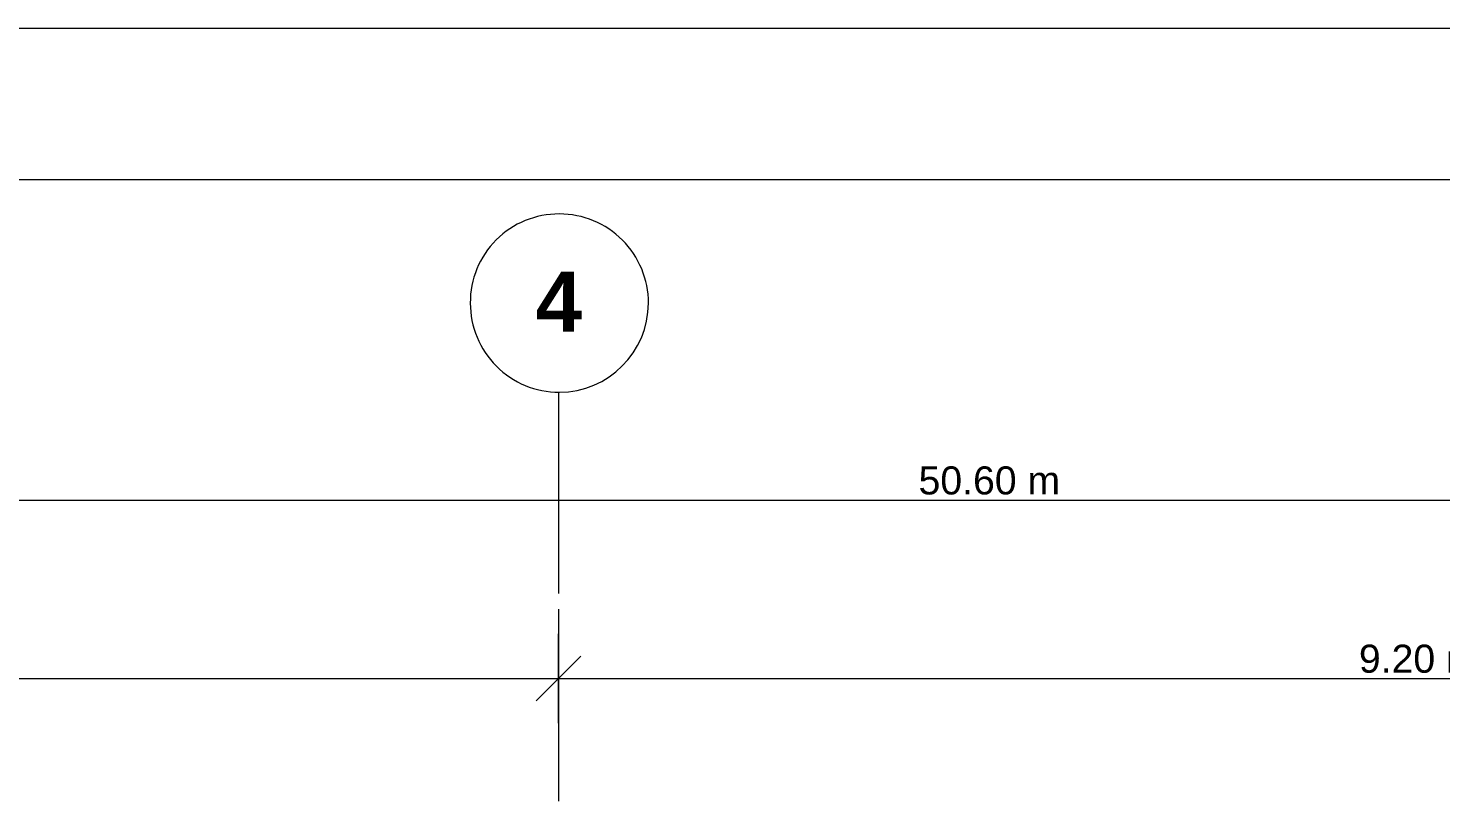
# Model space of a CAD drawing. Header units: metres. Extents: x -2 to 237, y -8 to 52.
# Drawn here: x 28.02 to 35.57, y 47.97 to 52.14 of the extents above; entities that cross this region are included whole.
import ezdxf

# ---------------------------------------------------------------- set-up
doc = ezdxf.new("R2010")
doc.units = ezdxf.units.M
for name, color, linetype, lineweight in [('HVAC - Ductos', 5, 'Continuous', 0), ('PDF_Text', 7, 'Continuous', 0), ('pie de plano', 7, 'Continuous', 0)]:
    doc.layers.add(name, color=color, linetype=linetype, lineweight=lineweight)
doc.layers.add('PDF_Geometry', color=7, linetype='Continuous', lineweight=0, true_color=0xaaaaaa)
doc.styles.add('PDF Helvetica', font='')
doc.styles.add('PDF Helvetica Bold', font='')
doc.styles.get('PDF Helvetica').set_extended_font_data('Helvetica')
doc.styles.get('PDF Helvetica Bold').set_extended_font_data('Helvetica', bold=True)

msp = doc.modelspace()

# ---------------------------------------------------------------- linework, layer by layer
at = {"layer": 'HVAC - Ductos', "color": 252, "lineweight": 0, "true_color": 0x939598}
for points in [[(7.6277, 49.6135), (58.6855, 49.6135)], [(30.8566, 48.4222), (30.8566, 48.6605), (30.8566, 48.8987)], [(30.9757, 48.7796), (30.8566, 48.6605), (30.7375, 48.5413)], [(7.6277, 48.6605), (12.466, 48.6605), (21.6613, 48.6605), (30.8566, 48.6605), (40.0566, 48.6605), (49.2518, 48.6605), (58.6855, 48.6605)]]:
    msp.add_lwpolyline(points, dxfattribs=at)
at = {"layer": 'PDF_Geometry', "lineweight": 0}
msp.add_lwpolyline([(30.8612, 51.1436, 0.418272), (30.3847, 50.6672, 0.414666), (30.8612, 50.1907, 0.41105), (31.3377, 50.6672, 0.414666)], format="xyb", close=True, dxfattribs=at)
for points in [[(30.8566, 50.1861), (30.8566, 49.7096)], [(30.8566, 49.0303), (30.8566, 48.004)]]:
    msp.add_lwpolyline(points, dxfattribs=at)
at = {"layer": 'PDF_Geometry', "color": 252, "lineweight": 0, "true_color": 0x939598}
for points in [[(30.8566, 49.7509), (30.8566, 49.114)], [(30.8566, 49.5538), (30.8566, 49.3935)], [(30.8566, 48.9537), (30.8566, 48.798)], [(30.8566, 48.6375), (30.8566, 48.1611)]]:
    msp.add_lwpolyline(points, dxfattribs=at)
at = {"layer": 'pie de plano', "color": 7, "lineweight": 9}
msp.add_lwpolyline([(87.8799, 52.1365), (87.8799, -7.8416), (-2.0899, -7.8416), (-2.0899, 52.1365)], close=True, dxfattribs=at)
msp.add_lwpolyline([(87.4029, 51.3255), (-0.9903, 51.3255), (-0.9903, -7.1774), (87.4029, -7.1774)], dxfattribs=at)

# ---------------------------------------------------------------- texts
at = {"layer": 'PDF_Text', "color": 253, "lineweight": 0, "true_color": 0xaaaaaa, "insert": (30.7341, 50.6748), "char_height": 0.3201, "attachment_point": 4, "style": 'PDF Helvetica Bold'}
msp.add_mtext('4', dxfattribs=at)
at = {"layer": 'PDF_Text', "color": 252, "lineweight": 0, "true_color": 0x939598, "char_height": 0.15002, "attachment_point": 4, "style": 'PDF Helvetica'}
for s, insert in [('50.60 m', (32.7821, 49.7183)), ('9.20 m', (35.1371, 48.7652))]:
    msp.add_mtext(s, dxfattribs=dict(at, insert=insert))

doc.saveas('drawing.dxf')
